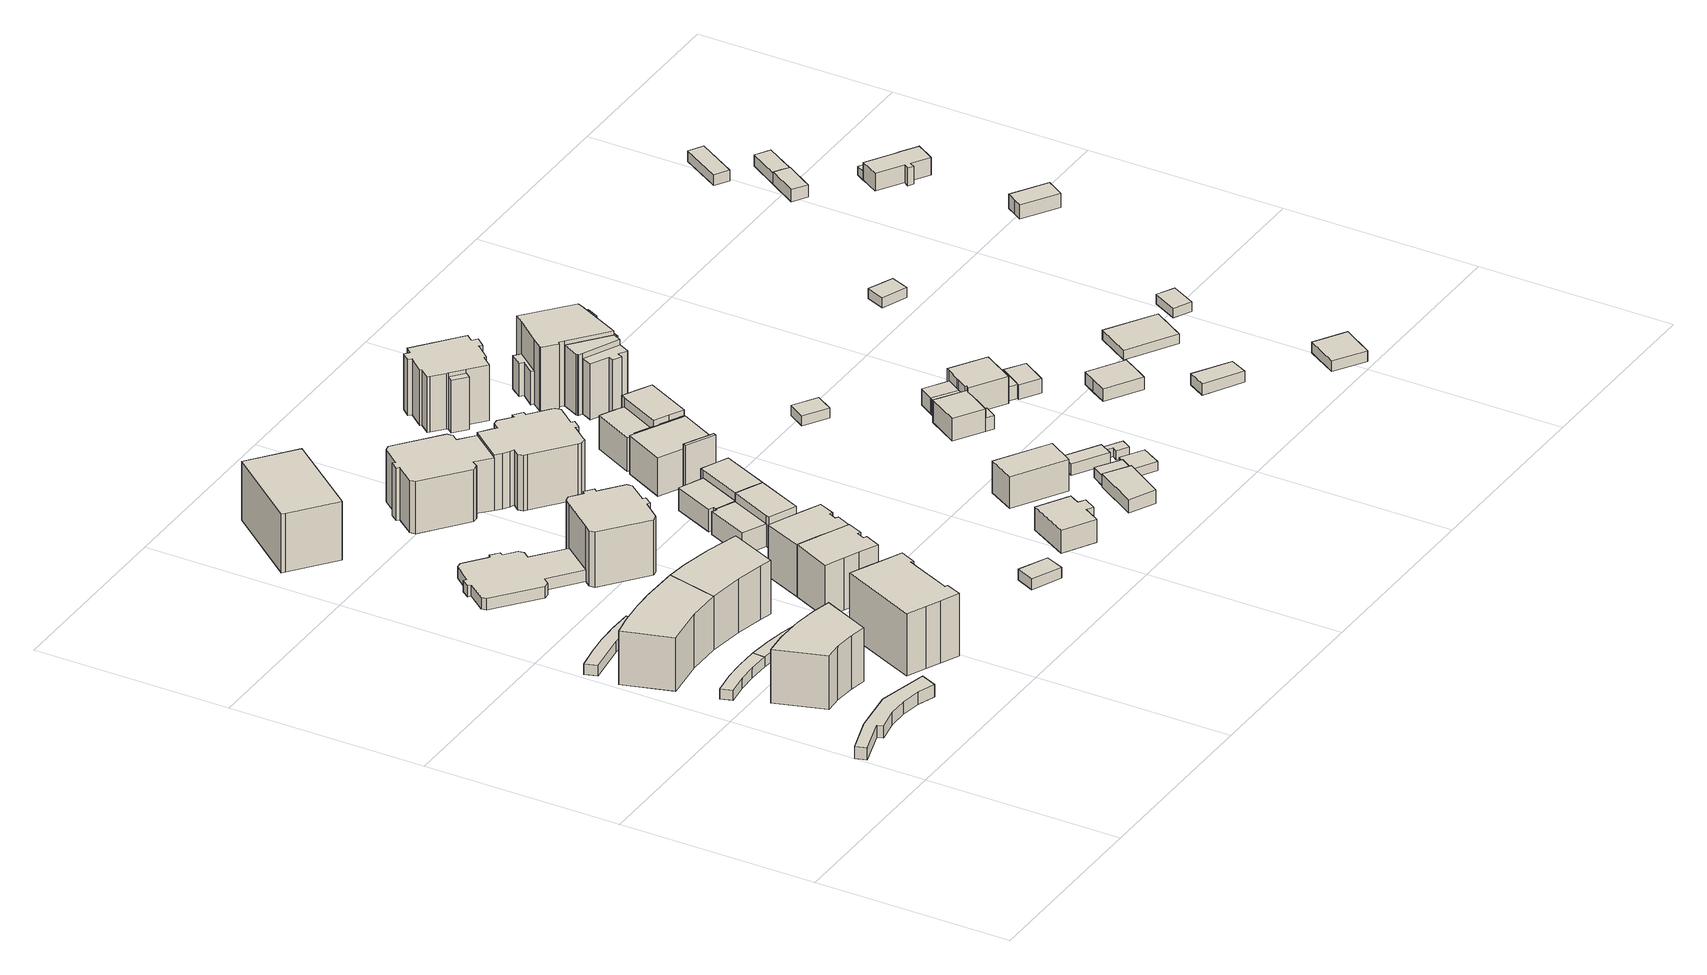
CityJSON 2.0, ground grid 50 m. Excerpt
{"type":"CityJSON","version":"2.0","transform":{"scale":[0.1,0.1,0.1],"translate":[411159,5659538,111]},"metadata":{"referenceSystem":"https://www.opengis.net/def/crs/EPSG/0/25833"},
"CityObjects":{
"building1":{"type":"Building","attributes":{"Dachtyp_tdc":"tdcPolyFlatRoof","Gemeindeschluessel":14612000,"Dachneigung":4.93,"QualitaetDacherkennung":57,"Geometrietyp2DReferenz":"3000","measuredHeight":3.47,"function":"31001_9998","roofType":"2100"},"geometry":[{"type":"Solid","lod":"1","boundaries":[[[[0,1,2,3,4,5,6,7,8,9,10]],[[11,12,13,14,15,16,17,18,19,20,21]],[[10,12,11,0]],[[9,13,12,10]],[[8,14,13,9]],[[7,15,14,8]],[[6,16,15,7]],[[5,17,16,6]],[[4,18,17,5]],[[3,19,18,4]],[[2,20,19,3]],[[1,21,20,2]],[[0,11,21,1]]]]}]},
"building2":{"type":"Building","attributes":{"Dachtyp_tdc":"tdcPolyFlatRoof","Gemeindeschluessel":14612000,"Dachneigung":6.47,"QualitaetDacherkennung":47,"Geometrietyp2DReferenz":"3000","measuredHeight":14.84,"function":"31001_9998","roofType":"2100"},"geometry":[{"type":"Solid","lod":"1","boundaries":[[[[22,23,24,25,26,27,28,29,30]],[[31,32,33,34,35,36,37,38,39]],[[30,32,31,22]],[[29,33,32,30]],[[28,34,33,29]],[[27,35,34,28]],[[26,36,35,27]],[[25,37,36,26]],[[24,38,37,25]],[[23,39,38,24]],[[22,31,39,23]]]]}]},
"building3":{"type":"Building","attributes":{"Dachtyp_tdc":"tdcPolyFlatRoof","Gemeindeschluessel":14612000,"Dachneigung":9.65,"QualitaetDacherkennung":75,"Geometrietyp2DReferenz":"3000","measuredHeight":3.02,"function":"31001_9998","roofType":"2100"},"geometry":[{"type":"Solid","lod":"1","boundaries":[[[[40,41,42,43,44,45,46,47]],[[48,49,50,51,52,53,54,55]],[[47,49,48,40]],[[46,50,49,47]],[[45,51,50,46]],[[44,52,51,45]],[[43,53,52,44]],[[42,54,53,43]],[[41,55,54,42]],[[40,48,55,41]]]]}]},
"building4":{"type":"Building","attributes":{"Gemeindeschluessel":14612000,"Geometrietyp2DReferenz":"3000","function":"31001_9998","roofType":"9999"},"children":["building4-1","building4-2"]},
"building4-1":{"type":"BuildingPart","attributes":{"Dachtyp_tdc":"tdcPolyFlatRoof","Dachneigung":9.21,"QualitaetDacherkennung":72,"Geometrietyp2DReferenz":"3000","measuredHeight":2.89,"roofType":"2100"},"parents":["building4"],"geometry":[{"type":"Solid","lod":"1","boundaries":[[[[56,57,58,59,60,61,62,63]],[[64,65,66,67,68,69,70,71]],[[63,65,64,56]],[[62,66,65,63]],[[61,67,66,62]],[[60,68,67,61]],[[59,69,68,60]],[[58,70,69,59]],[[57,71,70,58]],[[56,64,71,57]]]]}]},
"building4-2":{"type":"BuildingPart","attributes":{"Dachtyp_tdc":"tdcPolyFlatRoof","Dachneigung":9.2,"QualitaetDacherkennung":73,"Geometrietyp2DReferenz":"3000","measuredHeight":2.88,"roofType":"2100"},"parents":["building4"],"geometry":[{"type":"Solid","lod":"1","boundaries":[[[[61,60,72,73,74,75,76,77]],[[67,78,79,80,81,82,83,68]],[[77,78,67,61]],[[76,79,78,77]],[[75,80,79,76]],[[74,81,80,75]],[[73,82,81,74]],[[72,83,82,73]],[[60,68,83,72]],[[61,67,68,60]]]]}]},
"building5":{"type":"Building","attributes":{"Gemeindeschluessel":14612000,"Geometrietyp2DReferenz":"3000","function":"31001_9998","roofType":"9999"},"children":["building5-1","building5-2"]},
"building5-1":{"type":"BuildingPart","attributes":{"Dachtyp_tdc":"tdcPolyFlatRoof","Dachneigung":6.84,"QualitaetDacherkennung":54,"Geometrietyp2DReferenz":"3000","measuredHeight":14.82,"roofType":"2100"},"parents":["building5"],"geometry":[{"type":"Solid","lod":"1","boundaries":[[[[84,85,86,87,88,89,90,91]],[[92,93,94,95,96,97,98,99]],[[91,93,92,84]],[[90,94,93,91]],[[89,95,94,90]],[[88,96,95,89]],[[87,97,96,88]],[[86,98,97,87]],[[85,99,98,86]],[[84,92,99,85]]]]}]},
"building5-2":{"type":"BuildingPart","attributes":{"Dachtyp_tdc":"tdcPolyFlatRoof","Dachneigung":6.89,"QualitaetDacherkennung":52,"Geometrietyp2DReferenz":"3000","measuredHeight":14.86,"roofType":"2100"},"parents":["building5"],"geometry":[{"type":"Solid","lod":"1","boundaries":[[[[100,101,102,103,88,87,104,105]],[[106,107,108,97,96,109,110,111]],[[105,107,106,100]],[[104,108,107,105]],[[87,97,108,104]],[[88,96,97,87]],[[103,109,96,88]],[[102,110,109,103]],[[101,111,110,102]],[[100,106,111,101]]]]}]},
"building6":{"type":"Building","attributes":{"Gemeindeschluessel":14612000,"Geometrietyp2DReferenz":"3000","function":"31001_9998","roofType":"9999"},"children":["building6-1","building6-2"]},
"building6-1":{"type":"BuildingPart","attributes":{"Dachtyp_tdc":"tdcFreeFormRoof","Dachneigung":68.89,"QualitaetDacherkennung":12,"Geometrietyp2DReferenz":"3000","measuredHeight":14.07,"roofType":"5000"},"parents":["building6"],"geometry":[{"type":"Solid","lod":"1","boundaries":[[[[112,113,114,115]],[[116,117,118,119]],[[115,116,119,112]],[[114,117,116,115]],[[113,118,117,114]],[[112,119,118,113]]]]}]},
"building6-2":{"type":"BuildingPart","attributes":{"Dachtyp_tdc":"tdcCutGableRoof","Dachneigung":32.47,"QualitaetDacherkennung":53,"Geometrietyp2DReferenz":"3000","measuredHeight":18.08,"roofType":"9999"},"parents":["building6"],"geometry":[{"type":"Solid","lod":"1","boundaries":[[[[120,121,122,123,124,125,126,127,128,129,130,131,132,133]],[[134,135,136,137,138,139,140,119,118,141,142,143,144,145]],[[133,135,134,120]],[[132,136,135,133]],[[131,137,136,132]],[[130,138,137,131]],[[129,139,138,130]],[[128,140,139,129]],[[127,119,140,128]],[[126,118,119,127]],[[125,141,118,126]],[[124,142,141,125]],[[123,143,142,124]],[[122,144,143,123]],[[121,145,144,122]],[[120,134,145,121]]]]}]},
"building7":{"type":"Building","attributes":{"Dachtyp_tdc":"tdcPolyFlatRoof","Gemeindeschluessel":14612000,"Dachneigung":0,"QualitaetDacherkennung":0,"Geometrietyp2DReferenz":"3000","BezugspunktDach":"2000","measuredHeight":3,"function":"31001_9998"},"geometry":[{"type":"Solid","lod":"1","boundaries":[[[[146,147,148,149,150,151,152,153,154,155,156,157,158,159,160,161,162,163,164,165]],[[166,167,168,169,170,171,172,173,174,175,176,177,178,179,180,181,182,183,184,185]],[[165,167,166,146]],[[164,168,167,165]],[[163,169,168,164]],[[162,170,169,163]],[[161,171,170,162]],[[160,172,171,161]],[[159,173,172,160]],[[158,174,173,159]],[[157,175,174,158]],[[156,176,175,157]],[[155,177,176,156]],[[154,178,177,155]],[[153,179,178,154]],[[152,180,179,153]],[[151,181,180,152]],[[150,182,181,151]],[[149,183,182,150]],[[148,184,183,149]],[[147,185,184,148]],[[146,166,185,147]]]]}]},
"building8":{"type":"Building","attributes":{"Dachtyp_tdc":"tdcPolyFlatRoof","Gemeindeschluessel":14612000,"Dachneigung":9.78,"QualitaetDacherkennung":72,"Geometrietyp2DReferenz":"3000","measuredHeight":3.03,"function":"31001_9998","roofType":"2100"},"geometry":[{"type":"Solid","lod":"1","boundaries":[[[[186,187,188,189,190,191]],[[192,193,194,195,196,197]],[[191,193,192,186]],[[190,194,193,191]],[[189,195,194,190]],[[188,196,195,189]],[[187,197,196,188]],[[186,192,197,187]]]]}]},
"building9":{"type":"Building","attributes":{"Dachtyp_tdc":"tdcCutTentRoof","Gemeindeschluessel":14612000,"Dachneigung":0.028,"QualitaetDacherkennung":62,"Geometrietyp2DReferenz":"3000","measuredHeight":17.15,"function":"31001_9998","roofType":"9999"},"geometry":[{"type":"Solid","lod":"1","boundaries":[[[[198,199,200,201,202]],[[203,204,205,206,207]],[[202,204,203,198]],[[201,205,204,202]],[[200,206,205,201]],[[199,207,206,200]],[[198,203,207,199]]]]}]},
"building10":{"type":"Building","attributes":{"Dachtyp_tdc":"tdcCutGableRoof","Gemeindeschluessel":14612000,"Dachneigung":33.62,"QualitaetDacherkennung":55,"Geometrietyp2DReferenz":"3000","measuredHeight":15.41,"function":"31001_9998","roofType":"9999"},"geometry":[{"type":"Solid","lod":"1","boundaries":[[[[208,209,210,211,212,213,214,215,216,217,218,219]],[[220,221,222,223,224,225,226,227,228,229,230,231]],[[219,221,220,208]],[[218,222,221,219]],[[217,223,222,218]],[[216,224,223,217]],[[215,225,224,216]],[[214,226,225,215]],[[213,227,226,214]],[[212,228,227,213]],[[211,229,228,212]],[[210,230,229,211]],[[209,231,230,210]],[[208,220,231,209]]]]}]},
"building11":{"type":"Building","attributes":{"Dachtyp_tdc":"tdcFreeFormRoof","Gemeindeschluessel":14612000,"Dachneigung":11.73,"QualitaetDacherkennung":60,"Geometrietyp2DReferenz":"3000","measuredHeight":15.45,"function":"31001_9998","roofType":"5000"},"geometry":[{"type":"Solid","lod":"1","boundaries":[[[[232,233,234,235,236,237,238,239,240,241,242,243,244,245,246,247,248,249]],[[250,251,252,253,254,255,256,257,181,180,258,259,260,261,262,263,264,265]],[[249,251,250,232]],[[248,252,251,249]],[[247,253,252,248]],[[246,254,253,247]],[[245,255,254,246]],[[244,256,255,245]],[[243,257,256,244]],[[242,181,257,243]],[[241,180,181,242]],[[240,258,180,241]],[[239,259,258,240]],[[238,260,259,239]],[[237,261,260,238]],[[236,262,261,237]],[[235,263,262,236]],[[234,264,263,235]],[[233,265,264,234]],[[232,250,265,233]]]]}]},
"building12":{"type":"Building","attributes":{"Dachtyp_tdc":"tdcCutGableRoof","Gemeindeschluessel":14612000,"Dachneigung":31.22,"QualitaetDacherkennung":52,"Geometrietyp2DReferenz":"3000","measuredHeight":15.39,"function":"31001_9998","roofType":"9999"},"geometry":[{"type":"Solid","lod":"1","boundaries":[[[[266,267,268,269,270,271,272,273,274,275,276,277]],[[229,278,279,280,281,282,283,284,285,220,286,287]],[[277,278,229,266]],[[276,279,278,277]],[[275,280,279,276]],[[274,281,280,275]],[[273,282,281,274]],[[272,283,282,273]],[[271,284,283,272]],[[270,285,284,271]],[[269,220,285,270]],[[268,286,220,269]],[[267,287,286,268]],[[266,229,287,267]]]]}]},
"building13":{"type":"Building","attributes":{"Dachtyp_tdc":"tdcFreeFormRoof","Gemeindeschluessel":14612000,"Dachneigung":10.03,"QualitaetDacherkennung":30,"Geometrietyp2DReferenz":"3000","measuredHeight":15.55,"function":"31001_9998","roofType":"5000"},"geometry":[{"type":"Solid","lod":"1","boundaries":[[[[288,289,290,291,292,293,294,295,296,297,298,299,300,301,302,303]],[[304,305,306,307,308,309,310,311,312,313,314,315,316,317,318,319]],[[303,305,304,288]],[[302,306,305,303]],[[301,307,306,302]],[[300,308,307,301]],[[299,309,308,300]],[[298,310,309,299]],[[297,311,310,298]],[[296,312,311,297]],[[295,313,312,296]],[[294,314,313,295]],[[293,315,314,294]],[[292,316,315,293]],[[291,317,316,292]],[[290,318,317,291]],[[289,319,318,290]],[[288,304,319,289]]]]}]},
"building14":{"type":"Building","attributes":{"Dachtyp_tdc":"tdcPolyFlatRoof","Gemeindeschluessel":14612000,"Dachneigung":0,"QualitaetDacherkennung":78,"Geometrietyp2DReferenz":"3000","measuredHeight":2.87,"function":"31001_9998","roofType":"1000"},"geometry":[{"type":"Solid","lod":"1","boundaries":[[[[320,321,322,323]],[[324,325,326,327]],[[323,325,324,320]],[[322,326,325,323]],[[321,327,326,322]],[[320,324,327,321]]]]}]},
"building15":{"type":"Building","attributes":{"Gemeindeschluessel":14612000,"Geometrietyp2DReferenz":"3000","function":"31001_9998","roofType":"9999"},"children":["building15-1","building15-2"]},
"building15-1":{"type":"BuildingPart","attributes":{"Dachtyp_tdc":"tdcGableRoof","Dachneigung":32.25,"QualitaetDacherkennung":87,"Geometrietyp2DReferenz":"3000","measuredHeight":9.42,"roofType":"3100"},"parents":["building15"],"geometry":[{"type":"Solid","lod":"1","boundaries":[[[[328,329,330,331,332]],[[333,334,335,336,337]],[[332,334,333,328]],[[331,335,334,332]],[[330,336,335,331]],[[329,337,336,330]],[[328,333,337,329]]]]}]},
"building15-2":{"type":"BuildingPart","attributes":{"Dachtyp_tdc":"tdcPolyFlatRoof","Dachneigung":0,"QualitaetDacherkennung":64,"Geometrietyp2DReferenz":"3000","measuredHeight":6.03,"roofType":"1000"},"parents":["building15"],"geometry":[{"type":"Solid","lod":"1","boundaries":[[[[338,339,340,341,342,343]],[[344,345,346,347,336,335]],[[343,345,344,338]],[[342,346,345,343]],[[341,347,346,342]],[[340,336,347,341]],[[339,335,336,340]],[[338,344,335,339]]]]}]},
"building16":{"type":"Building","attributes":{"Gemeindeschluessel":14612000,"Geometrietyp2DReferenz":"3000","function":"31001_9998","roofType":"9999"},"children":["building16-1","building16-2"]},
"building16-1":{"type":"BuildingPart","attributes":{"Dachtyp_tdc":"tdcPolyFlatRoof","Dachneigung":0,"QualitaetDacherkennung":64,"Geometrietyp2DReferenz":"3000","measuredHeight":5.88,"roofType":"1000"},"parents":["building16"],"geometry":[{"type":"Solid","lod":"1","boundaries":[[[[348,349,350,351,352,353]],[[354,355,356,357,358,359]],[[353,355,354,348]],[[352,356,355,353]],[[351,357,356,352]],[[350,358,357,351]],[[349,359,358,350]],[[348,354,359,349]]]]}]},
"building16-2":{"type":"BuildingPart","attributes":{"Dachtyp_tdc":"tdcGableRoof","Dachneigung":31.48,"QualitaetDacherkennung":85,"Geometrietyp2DReferenz":"3000","measuredHeight":9.22,"roofType":"3100"},"parents":["building16"],"geometry":[{"type":"Solid","lod":"1","boundaries":[[[[360,329,361,362,363,364,330]],[[365,356,355,366,367,368,369]],[[330,356,365,360]],[[364,355,356,330]],[[363,366,355,364]],[[362,367,366,363]],[[361,368,367,362]],[[329,369,368,361]],[[360,365,369,329]]]]}]},
"building17":{"type":"Building","attributes":{"Gemeindeschluessel":14612000,"Dachtyp_tdc":"tdcFreeFormRoof","Dachneigung":11.33,"QualitaetDacherkennung":38,"Geometrietyp2DReferenz":"3000","measuredHeight":15.42,"function":"31001_9998","roofType":"5000"},"geometry":[{"type":"Solid","lod":"1","boundaries":[[[[370,371,372,373,374,375,376,377,378,379,380,381,382,383,384,385,386,387,388,389,390,391,392,393,394,395,396,397]],[[398,399,400,307,306,401,402,403,404,405,406,407,408,409,410,411,412,413,414,415,416,417,418,419,420,421,422,423]],[[397,399,398,370]],[[396,400,399,397]],[[395,307,400,396]],[[394,306,307,395]],[[393,401,306,394]],[[392,402,401,393]],[[391,403,402,392]],[[390,404,403,391]],[[389,405,404,390]],[[388,406,405,389]],[[387,407,406,388]],[[386,408,407,387]],[[385,409,408,386]],[[384,410,409,385]],[[383,411,410,384]],[[382,412,411,383]],[[381,413,412,382]],[[380,414,413,381]],[[379,415,414,380]],[[378,416,415,379]],[[377,417,416,378]],[[376,418,417,377]],[[375,419,418,376]],[[374,420,419,375]],[[373,421,420,374]],[[372,422,421,373]],[[371,423,422,372]],[[370,398,423,371]]]]}]},
"building18":{"type":"Building","attributes":{"Dachtyp_tdc":"tdcFreeFormRoof","Gemeindeschluessel":14612000,"Dachneigung":35.95,"QualitaetDacherkennung":59,"Geometrietyp2DReferenz":"3000","measuredHeight":8.39,"function":"31001_9998","roofType":"5000"},"geometry":[{"type":"Solid","lod":"1","boundaries":[[[[424,425,426,427,428,429,430,431]],[[432,433,434,435,436,437,438,439]],[[431,433,432,424]],[[430,434,433,431]],[[429,435,434,430]],[[428,436,435,429]],[[427,437,436,428]],[[426,438,437,427]],[[425,439,438,426]],[[424,432,439,425]]]]}]},
"building19":{"type":"Building","attributes":{"Gemeindeschluessel":14612000,"Geometrietyp2DReferenz":"3000","function":"31001_9998","roofType":"9999"},"children":["building19-1","building19-2","building19-3"]},
"building19-1":{"type":"BuildingPart","attributes":{"Dachtyp_tdc":"tdcGableRoof","Dachneigung":32.96,"QualitaetDacherkennung":39,"Geometrietyp2DReferenz":"3000","measuredHeight":12.69,"roofType":"3100"},"parents":["building19"],"geometry":[{"type":"Solid","lod":"1","boundaries":[[[[440,441,442,443]],[[444,445,446,447]],[[443,445,444,440]],[[442,446,445,443]],[[441,447,446,442]],[[440,444,447,441]]]]}]},
"building19-2":{"type":"BuildingPart","attributes":{"Dachtyp_tdc":"tdcGableRoof","Dachneigung":28.82,"QualitaetDacherkennung":19,"Geometrietyp2DReferenz":"3000","measuredHeight":12.5,"roofType":"3100"},"parents":["building19"],"geometry":[{"type":"Solid","lod":"1","boundaries":[[[[448,449,450,451]],[[452,453,454,455]],[[451,453,452,448]],[[450,454,453,451]],[[449,455,454,450]],[[448,452,455,449]]]]}]},
"building19-3":{"type":"BuildingPart","attributes":{"Dachtyp_tdc":"tdcGableRoof","Dachneigung":13.67,"QualitaetDacherkennung":28,"Geometrietyp2DReferenz":"3000","measuredHeight":11.57,"roofType":"3100"},"parents":["building19"],"geometry":[{"type":"Solid","lod":"1","boundaries":[[[[456,457,458,459,460,461]],[[444,447,462,463,454,453]],[[461,447,444,456]],[[460,462,447,461]],[[459,463,462,460]],[[458,454,463,459]],[[457,453,454,458]],[[456,444,453,457]]]]}]},
"building20":{"type":"Building","attributes":{"Gemeindeschluessel":14612000,"Geometrietyp2DReferenz":"3000","function":"31001_9998","roofType":"9999"},"children":["building20-1","building20-2"]},
"building20-1":{"type":"BuildingPart","attributes":{"Dachtyp_tdc":"tdcGableRoof","Dachneigung":32.02,"QualitaetDacherkennung":80,"Geometrietyp2DReferenz":"3000","measuredHeight":12.52,"roofType":"3100"},"parents":["building20"],"geometry":[{"type":"Solid","lod":"1","boundaries":[[[[464,465,466,467,468,469,470,471]],[[472,473,474,475,476,477,478,479]],[[471,473,472,464]],[[470,474,473,471]],[[469,475,474,470]],[[468,476,475,469]],[[467,477,476,468]],[[466,478,477,467]],[[465,479,478,466]],[[464,472,479,465]]]]}]},
"building20-2":{"type":"BuildingPart","attributes":{"Dachtyp_tdc":"tdcPolyFlatRoof","Dachneigung":0,"QualitaetDacherkennung":62,"Geometrietyp2DReferenz":"3000","measuredHeight":8.8,"roofType":"1000"},"parents":["building20"],"geometry":[{"type":"MultiSurface","lod":"1","boundaries":[[[480,481,482,483,484,485,486,485,487,488,489]],[[490,491,492,493,479,472,479,478,494,495,496]],[[489,491,490,480]],[[488,492,491,489]],[[487,493,492,488]],[[485,479,493,487]],[[486,472,479,485]],[[484,478,479,485]],[[483,494,478,484]],[[482,495,494,483]],[[481,496,495,482]],[[480,490,496,481]]]}]},
"building21":{"type":"Building","attributes":{"Dachtyp_tdc":"tdcFreeFormRoof","Gemeindeschluessel":14612000,"Dachneigung":43.03,"QualitaetDacherkennung":77,"Geometrietyp2DReferenz":"3000","measuredHeight":10.08,"function":"31001_9998","roofType":"5000"},"geometry":[{"type":"Solid","lod":"1","boundaries":[[[[497,498,499,500,501]],[[502,503,504,505,506]],[[501,503,502,497]],[[500,504,503,501]],[[499,505,504,500]],[[498,506,505,499]],[[497,502,506,498]]]]}]},
"building22":{"type":"Building","attributes":{"Dachtyp_tdc":"tdcPolyFlatRoof","Gemeindeschluessel":14612000,"Dachneigung":3.69,"QualitaetDacherkennung":73,"Geometrietyp2DReferenz":"3000","measuredHeight":3.78,"function":"31001_9998","roofType":"2100"},"geometry":[{"type":"Solid","lod":"1","boundaries":[[[[507,508,509,510,511]],[[512,513,514,515,516]],[[511,513,512,507]],[[510,514,513,511]],[[509,515,514,510]],[[508,516,515,509]],[[507,512,516,508]]]]}]},
"building23":{"type":"Building","attributes":{"Gemeindeschluessel":14612000,"Geometrietyp2DReferenz":"3000","function":"31001_9998","roofType":"9999"},"children":["building23-1","building23-2"]},
"building23-1":{"type":"BuildingPart","attributes":{"Dachtyp_tdc":"tdcHipRoof","Dachneigung":37.39,"QualitaetDacherkennung":54,"Geometrietyp2DReferenz":"3000","measuredHeight":17.89,"roofType":"3200"},"parents":["building23"],"geometry":[{"type":"Solid","lod":"1","boundaries":[[[[517,518,519,520,521,522,523,524,525,526,527,528,529,530,531,532,533,534,535,536]],[[537,538,539,540,541,542,543,544,545,546,547,548,549,550,551,552,553,554,555,556]],[[536,538,537,517]],[[535,539,538,536]],[[534,540,539,535]],[[533,541,540,534]],[[532,542,541,533]],[[531,543,542,532]],[[530,544,543,531]],[[529,545,544,530]],[[528,546,545,529]],[[527,547,546,528]],[[526,548,547,527]],[[525,549,548,526]],[[524,550,549,525]],[[523,551,550,524]],[[522,552,551,523]],[[521,553,552,522]],[[520,554,553,521]],[[519,555,554,520]],[[518,556,555,519]],[[517,537,556,518]]]]}]},
"building23-2":{"type":"BuildingPart","attributes":{"Dachtyp_tdc":"tdcHipAndGableRoof","Dachneigung":62.94,"QualitaetDacherkennung":40,"Geometrietyp2DReferenz":"3000","measuredHeight":14.96,"roofType":"5000"},"parents":["building23"],"geometry":[{"type":"Solid","lod":"1","boundaries":[[[[557,558,559,560]],[[556,561,562,537]],[[560,561,556,557]],[[559,562,561,560]],[[558,537,562,559]],[[557,556,537,558]]]]}]},
"building24":{"type":"Building","attributes":{"Dachtyp_tdc":"tdcPolyFlatRoof","Gemeindeschluessel":14612000,"Dachneigung":3.39,"QualitaetDacherkennung":59,"Geometrietyp2DReferenz":"3000","measuredHeight":3.09,"function":"31001_9998","roofType":"2100"},"geometry":[{"type":"Solid","lod":"1","boundaries":[[[[563,564,565,566,567,568]],[[569,503,502,570,571,572]],[[568,503,569,563]],[[567,502,503,568]],[[566,570,502,567]],[[565,571,570,566]],[[564,572,571,565]],[[563,569,572,564]]]]}]},
"building25":{"type":"Building","attributes":{"Dachtyp_tdc":"tdcPolyFlatRoof","Gemeindeschluessel":14612000,"Dachneigung":0,"QualitaetDacherkennung":57,"Geometrietyp2DReferenz":"3000","measuredHeight":2.74,"function":"31001_9998","roofType":"1000"},"geometry":[{"type":"Solid","lod":"1","boundaries":[[[[573,574,575,576,577,578]],[[515,579,580,581,582,516]],[[578,579,515,573]],[[577,580,579,578]],[[576,581,580,577]],[[575,582,581,576]],[[574,516,582,575]],[[573,515,516,574]]]]}]},
"building26":{"type":"Building","attributes":{"Dachtyp_tdc":"tdcPolyFlatRoof","Gemeindeschluessel":14612000,"Dachneigung":0,"QualitaetDacherkennung":0,"Geometrietyp2DReferenz":"3000","BezugspunktDach":"2000","measuredHeight":3,"function":"31001_9998"},"geometry":[{"type":"Solid","lod":"1","boundaries":[[[[583,584,585,586,587,565,564,588]],[[589,590,572,571,591,592,593,594]],[[588,590,589,583]],[[564,572,590,588]],[[565,571,572,564]],[[587,591,571,565]],[[586,592,591,587]],[[585,593,592,586]],[[584,594,593,585]],[[583,589,594,584]]]]}]},
"building27":{"type":"Building","attributes":{"Dachtyp_tdc":"tdcPolyFlatRoof","Gemeindeschluessel":14612000,"Dachneigung":3.91,"QualitaetDacherkennung":67,"Geometrietyp2DReferenz":"3000","measuredHeight":2.53,"function":"31001_9998","roofType":"2100"},"geometry":[{"type":"Solid","lod":"1","boundaries":[[[[595,596,597,598,599]],[[600,601,602,603,604]],[[599,601,600,595]],[[598,602,601,599]],[[597,603,602,598]],[[596,604,603,597]],[[595,600,604,596]]]]}]},
"building28":{"type":"Building","attributes":{"Gemeindeschluessel":14612000,"Geometrietyp2DReferenz":"3000","function":"31001_9998","roofType":"9999"},"children":["building28-1","building28-2","building28-3","building28-4","building28-5"]},
"building28-1":{"type":"BuildingPart","attributes":{"Dachtyp_tdc":"tdcFreeFormRoof","Dachneigung":29.85,"QualitaetDacherkennung":40,"Geometrietyp2DReferenz":"3000","measuredHeight":18.18,"roofType":"5000"},"parents":["building28"],"geometry":[{"type":"Solid","lod":"1","boundaries":[[[[605,606,607,608,609,610,611,612]],[[613,614,615,616,617,618,619,620]],[[612,614,613,605]],[[611,615,614,612]],[[610,616,615,611]],[[609,617,616,610]],[[608,618,617,609]],[[607,619,618,608]],[[606,620,619,607]],[[605,613,620,606]]]]}]},
"building28-2":{"type":"BuildingPart","attributes":{"Dachtyp_tdc":"tdcHipRoof","Dachneigung":34.9,"QualitaetDacherkennung":38,"Geometrietyp2DReferenz":"3000","measuredHeight":19.98,"roofType":"3200"},"parents":["building28"],"geometry":[{"type":"Solid","lod":"1","boundaries":[[[[621,622,623,624,625,626,627,628,629,630,631]],[[632,633,634,635,636,637,638,639,613,620,640]],[[631,633,632,621]],[[630,634,633,631]],[[629,635,634,630]],[[628,636,635,629]],[[627,637,636,628]],[[626,638,637,627]],[[625,639,638,626]],[[624,613,639,625]],[[623,620,613,624]],[[622,640,620,623]],[[621,632,640,622]]]]}]},
"building28-3":{"type":"BuildingPart","attributes":{"Dachtyp_tdc":"tdcFreeFormRoof","Dachneigung":72.07,"QualitaetDacherkennung":9,"Geometrietyp2DReferenz":"3000","measuredHeight":17.03,"roofType":"5000"},"parents":["building28"],"geometry":[{"type":"Solid","lod":"1","boundaries":[[[[641,642,643,644,645,646]],[[647,614,639,648,649,650]],[[646,614,647,641]],[[645,639,614,646]],[[644,648,639,645]],[[643,649,648,644]],[[642,650,649,643]],[[641,647,650,642]]]]}]},
"building28-4":{"type":"BuildingPart","attributes":{"Dachtyp_tdc":"tdcPolyFlatRoof","Dachneigung":40.65,"QualitaetDacherkennung":40,"Geometrietyp2DReferenz":"3000","measuredHeight":16.63,"roofType":"2100"},"parents":["building28"],"geometry":[{"type":"Solid","lod":"1","boundaries":[[[[651,652,653,654,655,656,657,658]],[[616,615,659,660,661,662,663,664]],[[658,615,616,651]],[[657,659,615,658]],[[656,660,659,657]],[[655,661,660,656]],[[654,662,661,655]],[[653,663,662,654]],[[652,664,663,653]],[[651,616,664,652]]]]}]},
"building28-5":{"type":"BuildingPart","attributes":{"Dachtyp_tdc":"tdcFreeFormRoof","Dachneigung":55.78,"QualitaetDacherkennung":8,"Geometrietyp2DReferenz":"3000","measuredHeight":12.49,"roofType":"5000"},"parents":["building28"],"geometry":[{"type":"Solid","lod":"1","boundaries":[[[[665,666,667,668,669,670,671]],[[672,673,674,675,636,676,635]],[[671,673,672,665]],[[670,674,673,671]],[[669,675,674,670]],[[668,636,675,669]],[[667,676,636,668]],[[666,635,676,667]],[[665,672,635,666]]]]}]},
"building29":{"type":"Building","attributes":{"Dachtyp_tdc":"tdcPolyFlatRoof","Gemeindeschluessel":14612000,"Dachneigung":7.75,"QualitaetDacherkennung":68,"Geometrietyp2DReferenz":"3000","measuredHeight":2.52,"function":"31001_9998","roofType":"2100"},"geometry":[{"type":"Solid","lod":"1","boundaries":[[[[677,678,679,680,681,682]],[[592,591,683,684,685,686]],[[682,591,592,677]],[[681,683,591,682]],[[680,684,683,681]],[[679,685,684,680]],[[678,686,685,679]],[[677,592,686,678]]]]}]},
"building30":{"type":"Building","attributes":{"Dachtyp_tdc":"tdcPolyFlatRoof","Gemeindeschluessel":14612000,"Dachneigung":0,"QualitaetDacherkennung":59,"Geometrietyp2DReferenz":"3000","measuredHeight":2.74,"function":"31001_9998","roofType":"1000"},"geometry":[{"type":"Solid","lod":"1","boundaries":[[[[687,688,689,690]],[[691,692,693,694]],[[690,692,691,687]],[[689,693,692,690]],[[688,694,693,689]],[[687,691,694,688]]]]}]},
"building31":{"type":"Building","attributes":{"Gemeindeschluessel":14612000,"Geometrietyp2DReferenz":"3000","function":"31001_9998","roofType":"9999"},"children":["building31-1","building31-2"]},
"building31-1":{"type":"BuildingPart","attributes":{"Dachtyp_tdc":"tdcPolyFlatRoof","Dachneigung":17.31,"QualitaetDacherkennung":59,"Geometrietyp2DReferenz":"3000","measuredHeight":3.94,"roofType":"2100"},"parents":["building31"],"geometry":[{"type":"Solid","lod":"1","boundaries":[[[[695,696,697,698]],[[699,700,701,702]],[[698,700,699,695]],[[697,701,700,698]],[[696,702,701,697]],[[695,699,702,696]]]]}]},
"building31-2":{"type":"BuildingPart","attributes":{"Dachtyp_tdc":"tdcGableRoof","Dachneigung":35.05,"QualitaetDacherkennung":79,"Geometrietyp2DReferenz":"3000","measuredHeight":7.44,"roofType":"3100"},"parents":["building31"],"geometry":[{"type":"Solid","lod":"1","boundaries":[[[[703,704,705,706,707,708,709,710]],[[711,712,713,714,715,699,702,716]],[[710,712,711,703]],[[709,713,712,710]],[[708,714,713,709]],[[707,715,714,708]],[[706,699,715,707]],[[705,702,699,706]],[[704,716,702,705]],[[703,711,716,704]]]]}]},
"building32":{"type":"Building","attributes":{"Dachtyp_tdc":"tdcPolyFlatRoof","Gemeindeschluessel":14612000,"Dachneigung":5.56,"QualitaetDacherkennung":68,"Geometrietyp2DReferenz":"3000","measuredHeight":4.57,"function":"31001_9998","roofType":"2100"},"geometry":[{"type":"Solid","lod":"1","boundaries":[[[[717,718,719,720]],[[721,722,713,712]],[[720,722,721,717]],[[719,713,722,720]],[[718,712,713,719]],[[717,721,712,718]]]]}]},
"building33":{"type":"Building","attributes":{"Dachtyp_tdc":"tdcPolyFlatRoof","Gemeindeschluessel":14612000,"Dachneigung":5.33,"QualitaetDacherkennung":76,"Geometrietyp2DReferenz":"3000","measuredHeight":4.46,"function":"31001_9998","roofType":"2100"},"geometry":[{"type":"Solid","lod":"1","boundaries":[[[[723,717,720,724]],[[725,726,727,728]],[[724,726,725,723]],[[720,727,726,724]],[[717,728,727,720]],[[723,725,728,717]]]]}]},
"building34":{"type":"Building","attributes":{"Dachtyp_tdc":"tdcGableRoof","Gemeindeschluessel":14612000,"Dachneigung":40.64,"QualitaetDacherkennung":63,"Geometrietyp2DReferenz":"3000","measuredHeight":9.05,"function":"31001_9998","roofType":"3100"},"geometry":[{"type":"Solid","lod":"1","boundaries":[[[[729,730,731,732,733,734,735,736,737,738,739,740]],[[741,742,743,744,745,715,714,713,722,746,747,748]],[[740,742,741,729]],[[739,743,742,740]],[[738,744,743,739]],[[737,745,744,738]],[[736,715,745,737]],[[735,714,715,736]],[[734,713,714,735]],[[733,722,713,734]],[[732,746,722,733]],[[731,747,746,732]],[[730,748,747,731]],[[729,741,748,730]]]]}]},
"building35":{"type":"Building","attributes":{"Dachtyp_tdc":"tdcFreeFormRoof","Gemeindeschluessel":14612000,"Dachneigung":54.17,"QualitaetDacherkennung":13,"Geometrietyp2DReferenz":"3000","measuredHeight":4.66,"function":"31001_9998","roofType":"5000"},"geometry":[{"type":"Solid","lod":"1","boundaries":[[[[749,750,751,752]],[[753,754,744,742]],[[752,754,753,749]],[[751,744,754,752]],[[750,742,744,751]],[[749,753,742,750]]]]}]},
"building36":{"type":"Building","attributes":{"Dachtyp_tdc":"tdcGableRoof","Gemeindeschluessel":14612000,"Dachneigung":30.08,"QualitaetDacherkennung":82,"Geometrietyp2DReferenz":"3000","measuredHeight":4.95,"function":"31001_9998","roofType":"3100"},"geometry":[{"type":"Solid","lod":"1","boundaries":[[[[755,756,757,758]],[[759,760,761,762]],[[758,760,759,755]],[[757,761,760,758]],[[756,762,761,757]],[[755,759,762,756]]]]}]},
"building37":{"type":"Building","attributes":{"Dachtyp_tdc":"tdcPolyFlatRoof","Gemeindeschluessel":14612000,"Dachneigung":0,"QualitaetDacherkennung":83,"Geometrietyp2DReferenz":"3000","measuredHeight":3.27,"function":"31001_9998","roofType":"1000"},"geometry":[{"type":"Solid","lod":"1","boundaries":[[[[763,764,765,766,767,768]],[[769,770,771,772,773,774]],[[768,770,769,763]],[[767,771,770,768]],[[766,772,771,767]],[[765,773,772,766]],[[764,774,773,765]],[[763,769,774,764]]]]}]},
"building38":{"type":"Building","attributes":{"Dachtyp_tdc":"tdcPolyFlatRoof","Gemeindeschluessel":14612000,"Dachneigung":6.16,"QualitaetDacherkennung":85,"Geometrietyp2DReferenz":"3000","measuredHeight":3.17,"function":"31001_9998","roofType":"2100"},"geometry":[{"type":"Solid","lod":"1","boundaries":[[[[775,776,777,778]],[[779,780,781,782]],[[778,780,779,775]],[[777,781,780,778]],[[776,782,781,777]],[[775,779,782,776]]]]}]},
"building39":{"type":"Building","attributes":{"Dachtyp_tdc":"tdcGableRoof","Gemeindeschluessel":14612000,"Dachneigung":18.32,"QualitaetDacherkennung":61,"Geometrietyp2DReferenz":"3000","measuredHeight":3.4,"function":"31001_9998","roofType":"3100"},"geometry":[{"type":"Solid","lod":"1","boundaries":[[[[783,784,785,786]],[[787,788,789,790]],[[786,788,787,783]],[[785,789,788,786]],[[784,790,789,785]],[[783,787,790,784]]]]}]},
"building40":{"type":"Building","attributes":{"Dachtyp_tdc":"tdcPolyFlatRoof","Gemeindeschluessel":14612000,"Dachneigung":0,"QualitaetDacherkennung":61,"Geometrietyp2DReferenz":"3000","measuredHeight":2.88,"function":"31001_9998","roofType":"1000"},"geometry":[{"type":"Solid","lod":"1","boundaries":[[[[791,792,793,794]],[[795,796,797,798]],[[794,796,795,791]],[[793,797,796,794]],[[792,798,797,793]],[[791,795,798,792]]]]}]},
"building41":{"type":"Building","attributes":{"Dachtyp_tdc":"tdcGableRoof","Gemeindeschluessel":14612000,"Dachneigung":15.1,"QualitaetDacherkennung":77,"Geometrietyp2DReferenz":"3000","measuredHeight":2.91,"function":"31001_9998","roofType":"3100"},"geometry":[{"type":"Solid","lod":"1","boundaries":[[[[799,800,801,802]],[[803,804,805,806]],[[802,804,803,799]],[[801,805,804,802]],[[800,806,805,801]],[[799,803,806,800]]]]}]},
"building42":{"type":"Building","attributes":{"Dachtyp_tdc":"tdcPolyFlatRoof","Gemeindeschluessel":14612000,"Dachneigung":2.72,"QualitaetDacherkennung":63,"Geometrietyp2DReferenz":"3000","measuredHeight":2.65,"function":"31001_9998","roofType":"2100"},"geometry":[{"type":"Solid","lod":"1","boundaries":[[[[807,808,809,810]],[[811,812,813,814]],[[810,812,811,807]],[[809,813,812,810]],[[808,814,813,809]],[[807,811,814,808]]]]}]},
"building43":{"type":"Building","attributes":{"Dachtyp_tdc":"tdcPolyFlatRoof","Gemeindeschluessel":14612000,"Dachneigung":4.66,"QualitaetDacherkennung":56,"Geometrietyp2DReferenz":"3000","measuredHeight":3.3,"function":"31001_9998","roofType":"2100"},"geometry":[{"type":"Solid","lod":"1","boundaries":[[[[815,816,817,818,819]],[[820,821,822,823,824]],[[819,821,820,815]],[[818,822,821,819]],[[817,823,822,818]],[[816,824,823,817]],[[815,820,824,816]]]]}]},
"building44":{"type":"Building","attributes":{"Dachtyp_tdc":"tdcFreeFormRoof","Gemeindeschluessel":14612000,"Dachneigung":35.92,"QualitaetDacherkennung":16,"Geometrietyp2DReferenz":"3000","measuredHeight":3.61,"function":"31001_9998","roofType":"5000"},"geometry":[{"type":"Solid","lod":"1","boundaries":[[[[825,826,827,828]],[[829,830,831,832]],[[828,830,829,825]],[[827,831,830,828]],[[826,832,831,827]],[[825,829,832,826]]]]}]},
"building45":{"type":"Building","attributes":{"Dachtyp_tdc":"tdcFreeFormRoof","Gemeindeschluessel":14612000,"Dachneigung":15.12,"QualitaetDacherkennung":66,"Geometrietyp2DReferenz":"3000","measuredHeight":4.01,"function":"31001_9998","roofType":"5000"},"geometry":[{"type":"Solid","lod":"1","boundaries":[[[[833,834,835,836,837,838]],[[839,840,841,842,843,844]],[[838,840,839,833]],[[837,841,840,838]],[[836,842,841,837]],[[835,843,842,836]],[[834,844,843,835]],[[833,839,844,834]]]]}]},
"building46":{"type":"Building","attributes":{"Dachtyp_tdc":"tdcPolyFlatRoof","Gemeindeschluessel":14612000,"Dachneigung":18.79,"QualitaetDacherkennung":43,"Geometrietyp2DReferenz":"3000","measuredHeight":3.66,"function":"31001_9998","roofType":"2100"},"geometry":[{"type":"Solid","lod":"1","boundaries":[[[[845,846,847,848,849]],[[822,821,850,851,823]],[[849,821,822,845]],[[848,850,821,849]],[[847,851,850,848]],[[846,823,851,847]],[[845,822,823,846]]]]}]},
"building47":{"type":"Building","attributes":{"Dachtyp_tdc":"tdcFreeFormRoof","Gemeindeschluessel":14612000,"Dachneigung":44.62,"QualitaetDacherkennung":68,"Geometrietyp2DReferenz":"3000","measuredHeight":6.78,"function":"31001_9998","roofType":"5000"},"geometry":[{"type":"Solid","lod":"1","boundaries":[[[[852,853,854,855,856,857,858,859,860,861,862]],[[863,864,865,866,867,868,869,870,871,872,873]],[[862,864,863,852]],[[861,865,864,862]],[[860,866,865,861]],[[859,867,866,860]],[[858,868,867,859]],[[857,869,868,858]],[[856,870,869,857]],[[855,871,870,856]],[[854,872,871,855]],[[853,873,872,854]],[[852,863,873,853]]]]}]},
"building48":{"type":"Building","attributes":{"Dachtyp_tdc":"tdcPolyFlatRoof","Gemeindeschluessel":14612000,"Dachneigung":6.23,"QualitaetDacherkennung":62,"Geometrietyp2DReferenz":"3000","measuredHeight":2.41,"function":"31001_9998","roofType":"2100"},"geometry":[{"type":"Solid","lod":"1","boundaries":[[[[874,875,876,877]],[[878,879,880,881]],[[877,879,878,874]],[[876,880,879,877]],[[875,881,880,876]],[[874,878,881,875]]]]}]}
},
"vertices":[
[11,154,32],[105,183,32],[110,168,32],[168,180,32],[220,180,32],[273,172,32],[318,156,32],[336,197,32],[208,226,32],[95,211,32],[2,182,32],[11,154,0],[2,182,0],[95,211,0],[208,226,0],[336,197,0],[318,156,0],[273,172,0],[220,180,0],[168,180,0],[110,168,0],[105,183,0],
[251,332,142],[295,324,142],[349,445,142],[300,456,142],[242,464,142],[171,465,142],[113,459,142],[153,332,142],[197,335,142],[251,332,2],[197,335,2],[153,332,2],[113,459,2],[171,465,2],[242,464,2],[300,456,2],[349,445,2],[295,324,2],
[126,864,31],[232,866,31],[233,898,31],[177,899,31],[121,897,31],[65,890,31],[10,880,31],[20,849,31],[126,864,4],[20,849,4],[10,880,4],[65,890,4],[121,897,4],[177,899,4],[233,898,4],[232,866,4],
[70,566,29],[80,537,29],[134,544,29],[183,546,29],[237,545,29],[239,577,29],[179,578,29],[129,575,29],[70,566,3],[129,575,3],[179,578,3],[239,577,3],[237,545,3],[183,546,3],[134,544,3],[80,537,3],
[291,540,29],[340,532,29],[392,519,29],[406,548,29],[348,563,29],[298,571,29],[298,571,3],[348,563,3],[406,548,3],[392,519,3],[340,532,3],[291,540,3],
[11,791,144],[49,666,144],[155,679,144],[243,679,144],[274,808,144],[178,810,144],[126,808,144],[63,801,144],[11,791,4],[63,801,4],[126,808,4],[178,810,4],[274,808,4],[243,679,4],[155,679,4],[49,666,4],
[438,643,144],[491,763,144],[409,786,144],[328,802,144],[334,667,144],[407,652,144],[438,643,4],[407,652,4],[334,667,4],[328,802,4],[409,786,4],[491,763,4],
[547,332,138],[513,255,138],[520,252,138],[555,328,138],[555,328,2],[520,252,2],[513,255,2],[547,332,2],
[361,252,165],[410,230,165],[447,213,165],[494,192,165],[511,232,165],[504,235,165],[513,255,165],[547,332,165],[556,352,165],[563,348,165],[581,388,165],[534,409,165],[497,426,165],[449,448,165],[361,252,2],[449,448,2],[497,426,2],[534,409,2],[581,388,2],[563,348,2],[556,352,2],[504,235,2],[511,232,2],[494,192,2],[447,213,2],[410,230,2],
[137,1215,35],[139,1201,35],[248,1113,35],[262,1115,35],[275,1131,35],[353,1069,35],[415,1147,35],[337,1209,35],[350,1225,35],[348,1239,35],[318,1263,35],[323,1271,35],[302,1288,35],[296,1281,35],[239,1326,35],[225,1325,35],[188,1280,35],[181,1285,35],[166,1266,35],[173,1261,35],[137,1215,5],[173,1261,5],[166,1266,5],[181,1285,5],[188,1280,5],[225,1325,5],[239,1326,5],[296,1281,5],[302,1288,5],[323,1271,5],[318,1263,5],[348,1239,5],[350,1225,5],[337,1209,5],[415,1147,5],[353,1069,5],[275,1131,5],[262,1115,5],[248,1113,5],[139,1201,5],
[555,835,31],[420,874,31],[281,896,31],[278,863,31],[412,842,31],[543,804,31],[555,835,4],[543,804,4],[412,842,4],[278,863,4],[281,896,4],[420,874,4],
[197,1862,162],[46,1675,162],[54,1668,162],[160,1584,162],[310,1772,162],[197,1862,8],[310,1772,8],[160,1584,8],[54,1668,8],[46,1675,8],
[662,569,141],[616,590,141],[578,607,141],[530,628,141],[485,530,141],[533,509,141],[571,492,141],[618,470,141],[636,510,141],[628,514,141],[637,534,141],[645,530,141],[662,569,4],[645,530,4],[637,534,4],[628,514,4],[636,510,4],[618,470,4],[571,492,4],[533,509,4],[485,530,4],[530,628,4],[578,607,4],[616,590,4],
[517,1017,150],[553,1063,150],[551,1077,150],[494,1122,150],[500,1130,150],[478,1147,150],[472,1140,150],[442,1164,150],[428,1162,150],[415,1147,150],[353,1069,150],[340,1053,150],[342,1039,150],[451,951,150],[465,953,150],[502,998,150],[509,992,150],[524,1012,150],[517,1017,5],[524,1012,5],[509,992,5],[502,998,5],[465,953,5],[451,951,5],[342,1039,5],[340,1053,5],[428,1162,5],[442,1164,5],[472,1140,5],[478,1147,5],[500,1130,5],[494,1122,5],[551,1077,5],[553,1063,5],
[530,628,140],[572,609,140],[612,591,140],[662,569,140],[679,607,140],[671,610,140],[680,630,140],[688,627,140],[706,667,140],[655,690,140],[615,708,140],[573,726,140],[573,726,4],[615,708,4],[655,690,4],[706,667,4],[688,627,4],[680,630,4],[671,610,4],[679,607,4],[612,591,4],[572,609,4],
[553,1523,142],[551,1537,142],[442,1625,142],[428,1623,142],[391,1577,142],[384,1583,142],[369,1564,142],[376,1558,142],[340,1513,142],[342,1499,142],[451,1412,142],[466,1413,142],[478,1429,142],[515,1395,142],[580,1476,142],[541,1507,142],[553,1523,5],[541,1507,5],[580,1476,5],[515,1395,5],[478,1429,5],[466,1413,5],[451,1412,5],[342,1499,5],[340,1513,5],[376,1558,5],[369,1564,5],[384,1583,5],[391,1577,5],[428,1623,5],[442,1625,5],[551,1537,5],
[811,186,34],[887,153,34],[907,200,34],[833,233,34],[811,186,6],[833,233,6],[907,200,6],[887,153,6],
[743,751,89],[794,866,89],[725,897,89],[677,790,89],[674,781,89],[743,751,7],[674,781,7],[677,790,7],[725,897,7],[794,866,7],
[616,817,67],[677,790,67],[725,897,67],[675,919,67],[673,915,67],[662,921,67],[616,817,7],[662,921,7],[673,915,7],[675,919,7],
[712,1035,68],[666,931,68],[678,926,68],[675,919,68],[725,897,68],[775,1007,68],[712,1035,9],[775,1007,9],[725,897,9],[675,919,9],[678,926,9],[666,931,9],
[760,882,89],[847,984,89],[812,1000,89],[778,1015,89],[775,1007,89],[760,882,9],[778,1015,9],[812,1000,9],[847,984,9],[794,866,9],
[556,1367,150],[543,1351,150],[545,1337,150],[553,1331,150],[648,1255,150],[655,1250,150],[669,1251,150],[675,1259,150],[705,1296,150],[712,1290,150],[727,1309,150],[720,1315,150],[750,1353,150],[756,1360,150],[754,1375,150],[747,1381,150],[699,1419,150],[705,1427,150],[683,1444,150],[677,1436,150],[645,1462,150],[631,1461,150],[618,1445,150],[607,1455,150],[580,1476,150],[515,1395,150],[530,1382,150],[545,1371,150],[556,1367,5],[545,1371,5],[530,1382,5],[607,1455,5],[618,1445,5],[631,1461,5],[645,1462,5],[677,1436,5],[683,1444,5],[705,1427,5],[699,1419,5],[747,1381,5],[754,1375,5],[756,1360,5],[750,1353,5],[720,1315,5],[727,1309,5],[712,1290,5],[705,1296,5],[675,1259,5],[669,1251,5],[655,1250,5],[648,1255,5],[553,1331,5],[545,1337,5],[543,1351,5],
[975,204,68],[1055,158,68],[1079,199,68],[1096,189,68],[1115,220,68],[1097,231,68],[1112,257,68],[1032,304,68],[975,204,8],[1032,304,8],[1112,257,8],[1097,231,8],[1115,220,8],[1096,189,8],[1079,199,8],[1055,158,8],
[873,1036,123],[801,1073,123],[798,1065,123],[870,1029,123],[873,1036,9],[870,1029,9],[798,1065,9],[801,1073,9],
[928,1143,108],[809,1203,108],[807,1198,108],[925,1138,108],[928,1143,9],[925,1138,9],[807,1198,9],[809,1203,9],
[873,1036,110],[925,1138,110],[807,1198,110],[792,1205,110],[741,1104,110],[801,1073,110],[741,1104,9],[792,1205,9],
[909,1286,123],[909,1285,123],[855,1179,123],[892,1161,123],[928,1143,123],[985,1257,123],[950,1275,123],[913,1294,123],[909,1286,10],[913,1294,10],[950,1275,10],[985,1257,10],[928,1143,10],[892,1161,10],[855,1179,10],[909,1285,10],
[849,1316,98],[797,1215,98],[811,1208,98],[809,1203,98],[855,1179,98],[909,1285,98],[909,1286,98],[893,1294,98],[863,1309,98],[858,1311,98],[849,1316,10],[858,1311,10],[863,1309,10],[893,1294,10],[809,1203,10],[811,1208,10],[797,1215,10],
[1252,388,90],[1124,465,90],[1085,398,90],[1215,320,90],[1255,386,90],[1252,388,7],[1255,386,7],[1215,320,7],[1085,398,7],[1124,465,7],
[1263,125,43],[1326,223,43],[1267,261,43],[1264,263,43],[1197,157,43],[1263,125,8],[1197,157,8],[1264,263,8],[1267,261,8],[1326,223,8],
[758,1651,156],[791,1624,156],[833,1588,156],[855,1615,156],[860,1611,156],[891,1648,156],[898,1642,156],[917,1664,156],[904,1675,156],[918,1692,156],[805,1782,156],[792,1767,156],[780,1777,156],[763,1757,156],[770,1750,156],[739,1713,156],[743,1710,156],[721,1683,156],[726,1679,156],[756,1653,156],[758,1651,10],[756,1653,10],[726,1679,10],[721,1683,10],[743,1710,10],[739,1713,10],[770,1750,10],[763,1757,10],[780,1777,10],[792,1767,10],[805,1782,10],[918,1692,10],[904,1675,10],[917,1664,10],[898,1642,10],[891,1648,10],[860,1611,10],[855,1615,10],[833,1588,10],[791,1624,10],
[791,1624,147],[758,1651,147],[746,1636,147],[779,1609,147],[779,1609,10],[746,1636,10],
[1247,373,37],[1288,370,37],[1295,381,37],[1260,402,37],[1252,388,37],[1255,386,37],[1247,373,7],[1260,402,7],[1295,381,7],[1288,370,7],
[1267,261,35],[1326,223,35],[1327,222,35],[1327,223,35],[1350,259,35],[1290,298,35],[1290,298,8],[1350,259,8],[1327,223,8],[1327,222,8],
[1274,347,37],[1359,296,37],[1370,314,37],[1371,317,37],[1379,330,37],[1285,364,37],[1274,347,7],[1285,364,7],[1379,330,7],[1371,317,7],[1370,314,7],[1359,296,7],
[1327,223,32],[1385,189,32],[1415,239,32],[1359,273,32],[1350,259,32],[1327,223,9],[1350,259,9],[1359,273,9],[1415,239,9],[1385,189,9],
[1060,1398,170],[969,1472,170],[948,1430,170],[949,1427,170],[949,1425,170],[959,1420,170],[1050,1377,170],[1058,1392,170],[1060,1398,11],[1058,1392,11],[1050,1377,11],[959,1420,11],[949,1425,11],[949,1427,11],[948,1430,11],[969,1472,11],
[953,1477,181],[957,1482,181],[969,1472,181],[1060,1398,181],[1115,1510,181],[1121,1524,181],[1009,1618,181],[991,1595,181],[942,1535,181],[922,1510,181],[918,1505,181],[953,1477,11],[918,1505,11],[922,1510,11],[942,1535,11],[991,1595,11],[1009,1618,11],[1121,1524,11],[1115,1510,11],[957,1482,11],
[1063,1390,168],[1105,1477,168],[1114,1472,168],[1129,1503,168],[1115,1510,168],[1058,1392,168],[1063,1390,11],[1129,1503,11],[1114,1472,11],[1105,1477,11],
[959,1420,157],[946,1393,157],[991,1371,157],[985,1358,157],[1007,1347,157],[1013,1360,157],[1036,1349,157],[1050,1377,157],[1036,1349,11],[1013,1360,11],[1007,1347,11],[985,1358,11],[991,1371,11],[946,1393,11],
[936,1540,98],[942,1535,98],[968,1567,98],[991,1595,98],[975,1608,98],[953,1580,98],[962,1572,98],[936,1540,11],[962,1572,11],[953,1580,11],[975,1608,11],[968,1567,11],
[1371,317,30],[1390,306,30],[1382,293,30],[1411,276,30],[1426,301,30],[1379,330,30],[1426,301,7],[1411,276,7],[1382,293,7],[1390,306,7],
[1215,933,38],[1241,976,38],[1182,1013,38],[1155,970,38],[1215,933,11],[1155,970,11],[1182,1013,11],[1241,976,11],
[1360,635,44],[1341,605,44],[1360,593,44],[1378,623,44],[1360,635,8],[1378,623,8],[1360,593,8],[1341,605,8],
[1317,726,67],[1269,650,67],[1341,605,67],[1360,635,67],[1384,673,67],[1389,680,67],[1386,682,67],[1327,719,67],[1317,726,8],[1327,719,8],[1386,682,8],[1389,680,8],[1384,673,8],[1269,650,8],
[1345,747,51],[1327,719,51],[1386,682,51],[1403,709,51],[1345,747,8],[1403,709,8],
[1368,784,51],[1427,747,51],[1368,784,9],[1427,747,9],[1403,709,9],[1345,747,9],
[1520,700,78],[1432,755,78],[1427,747,78],[1406,714,78],[1403,709,78],[1386,682,78],[1389,680,78],[1384,673,78],[1470,619,78],[1475,627,78],[1495,659,78],[1510,683,78],[1520,700,8],[1510,683,8],[1495,659,8],[1475,627,8],[1470,619,8],[1406,714,8],[1427,747,8],[1432,755,8],
[1534,668,45],[1510,683,45],[1475,627,45],[1498,612,45],[1534,668,8],[1498,612,8],
[1544,576,46],[1584,638,46],[1535,670,46],[1495,607,46],[1544,576,8],[1495,607,8],[1535,670,8],[1584,638,8],
[1580,439,42],[1668,384,42],[1677,398,42],[1712,455,42],[1623,509,42],[1603,477,42],[1580,439,9],[1603,477,9],[1623,509,9],[1712,455,9],[1677,398,9],[1668,384,9],
[1827,248,39],[1736,303,39],[1710,259,39],[1805,204,39],[1827,248,10],[1805,204,10],[1710,259,10],[1736,303,10],
[1808,570,33],[1757,487,33],[1878,413,33],[1929,496,33],[1808,570,8],[1929,496,8],[1878,413,8],[1757,487,8],
[1939,57,38],[2016,9,38],[2065,87,38],[1987,135,38],[1939,57,10],[1987,135,10],[2065,87,10],[2016,9,10],
[1700,1109,36],[1681,1062,36],[1746,1036,36],[1764,1082,36],[1700,1109,10],[1764,1082,10],[1746,1036,10],[1681,1062,10],
[1965,478,34],[2009,455,34],[2042,517,34],[1998,540,34],[1965,478,9],[1998,540,9],[2042,517,9],[2009,455,9],
[1970,1459,43],[2006,1436,43],[2051,1508,43],[2033,1520,43],[2015,1531,43],[1970,1459,11],[2015,1531,11],[2033,1520,11],[2051,1508,11],[2006,1436,11],
[1945,1643,39],[1980,1622,39],[2041,1723,39],[2005,1744,39],[1945,1643,11],[2005,1744,11],[2041,1723,11],[1980,1622,11],
[2245,924,48],[2259,946,48],[2273,969,48],[2185,1024,48],[2171,1001,48],[2157,980,48],[2245,924,11],[2157,980,11],[2171,1001,11],[2185,1024,11],[2273,969,11],[2259,946,11],
[2033,1520,41],[2051,1508,41],[2097,1583,41],[2061,1605,41],[2015,1531,41],[2061,1605,11],[2097,1583,11],
[2100,1318,58],[2164,1278,58],[2156,1266,58],[2169,1258,58],[2177,1271,58],[2221,1243,58],[2250,1290,58],[2247,1291,58],[2209,1315,58],[2196,1322,58],[2128,1364,58],[2100,1318,12],[2128,1364,12],[2196,1322,12],[2209,1315,12],[2247,1291,12],[2250,1290,12],[2221,1243,12],[2177,1271,12],[2169,1258,12],[2156,1266,12],[2164,1278,12],
[2210,1344,34],[2142,1386,34],[2128,1364,34],[2196,1322,34],[2210,1344,11],[2196,1322,11],[2128,1364,11],[2142,1386,11]
]}
